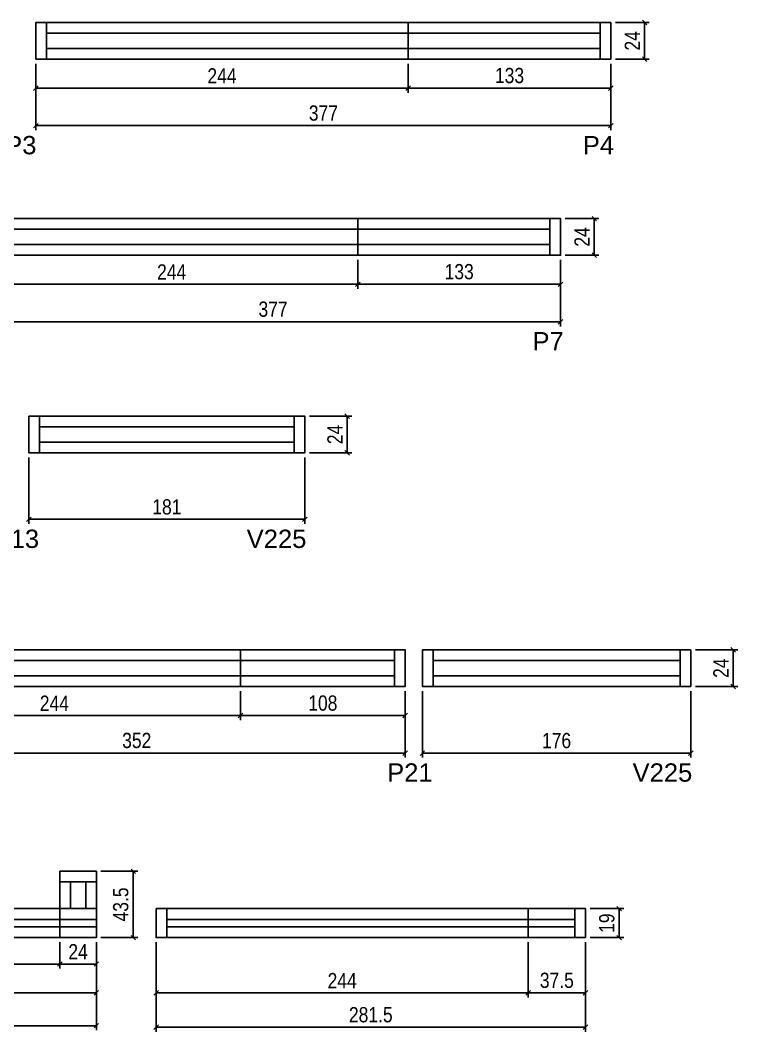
# Model space of a CAD drawing. Extents: x 1668 to 3027, y 15159 to 17752.
# Drawn here: x 2490 to 2960, y 17064 to 17728 of the extents above; entities that cross this region are included whole.
import ezdxf

# ---------------------------------------------------------------- set-up
doc = ezdxf.new("R2010")
doc.units = 0
for name, color, linetype in [('5', 5, 'Continuous'), ('COTA', 241, 'Continuous'), ('Painéis', 200, 'Continuous'), ('SARR_2.2x7', 40, 'Continuous')]:
    doc.layers.add(name, color=color, linetype=linetype)
doc.styles.add('COTA TECNICA', font='techl___.ttf', dxfattribs={"height": 10})
doc.styles.add('COTA TECNICA-50', font='techl___.ttf', dxfattribs={"height": 10})
doc.styles.get("Standard").update_dxf_attribs({"font": 'arial.ttf'})
doc.dimstyles.new('COTA PAINEL-50', dxfattribs={"dimtxt": 10, "dimasz": 3, "dimexe": 3, "dimexo": 3, "dimgap": 3, "dimtad": 1, "dimdec": 1, "dimzin": 12, "dimdsep": 46, "dimtxsty": 'COTA TECNICA-50', "dimblk1": 'OBLIQUE', "dimblk2": 'OBLIQUE', "dimsah": 1, "dimcen": 0.9, "dimclrd": 4, "dimclre": 4, "dimclrt": 240, "dimadec": 1, "dimazin": 3, "dimtfac": 1, "dimtdec": 1, "dimtmove": 0, "dimatfit": 3, "dimfxl": 1, "dimtolj": 1, "dimtzin": 12, "dimarcsym": 0})
doc.dimstyles.new('PAINEL', dxfattribs={"dimtxt": 10, "dimasz": 3, "dimexe": 3, "dimexo": 3, "dimgap": 3, "dimtad": 1, "dimdec": 1, "dimzin": 12, "dimdsep": 46, "dimtxsty": 'COTA TECNICA', "dimblk1": 'OBLIQUE', "dimblk2": 'OBLIQUE', "dimsah": 1, "dimcen": 0.9, "dimclrd": 4, "dimclre": 4, "dimclrt": 240, "dimadec": 1, "dimazin": 3, "dimtfac": 1, "dimtdec": 1, "dimtmove": 0, "dimatfit": 3, "dimfxl": 1, "dimtolj": 1, "dimtzin": 12, "dimarcsym": 0})

# ---------------------------------------------------------------- blocks, each defined once
blk = doc.blocks.new('_Oblique')
at = {"color": 0, "linetype": 'ByBlock', "lineweight": -2}
blk.add_line((-0.5, -0.5), (0.5, 0.5), dxfattribs=at)
blk = doc.blocks.new('*D65')
at = {"layer": 'COTA', "color": 4, "linetype": 'ByBlock', "lineweight": -2, "transparency": 16777216}
for p, q in [((2499.98, 17699.1), (2499.98, 17680.05)), ((2743.98, 17699.1), (2743.98, 17680.05)), ((2499.98, 17683.05), (2743.98, 17683.05))]:
    blk.add_line(p, q, dxfattribs=at)
at = {"layer": 'Defpoints', "color": 0, "linetype": 'ByBlock', "transparency": 16777216}
for p in [(2499.98, 17702.1), (2743.98, 17702.1), (2743.98, 17683.05)]:
    blk.add_point(p, dxfattribs=at)
at = {"layer": 'COTA', "color": 4, "linetype": 'ByBlock', "lineweight": -2, "transparency": 16777216, "xscale": 3, "yscale": 3, "zscale": 3, "rotation": 180}
blk.add_blockref('_Oblique', (2499.98, 17683.05), dxfattribs=at)
at = {"layer": 'COTA', "color": 4, "linetype": 'ByBlock', "lineweight": -2, "transparency": 16777216, "xscale": 3, "yscale": 3, "zscale": 3}
blk.add_blockref('_Oblique', (2743.98, 17683.05), dxfattribs=at)
at = {"layer": 'COTA', "color": 240, "linetype": 'ByBlock', "transparency": 16777216, "insert": (2621.98, 17691.12), "char_height": 10, "attachment_point": 5, "style": 'COTA TECNICA-50'}
blk.add_mtext('\\A1;244', dxfattribs=at)
blk = doc.blocks.new('*D66')
at = {"layer": 'COTA', "color": 4, "linetype": 'ByBlock', "lineweight": -2, "transparency": 16777216}
for p, q in [((2743.98, 17699.1), (2743.98, 17680.05)), ((2876.98, 17699.1), (2876.98, 17680.05)), ((2743.98, 17683.05), (2876.98, 17683.05))]:
    blk.add_line(p, q, dxfattribs=at)
at = {"layer": 'Defpoints', "color": 0, "linetype": 'ByBlock', "transparency": 16777216}
for p in [(2743.98, 17702.1), (2876.98, 17702.1), (2876.98, 17683.05)]:
    blk.add_point(p, dxfattribs=at)
at = {"layer": 'COTA', "color": 4, "linetype": 'ByBlock', "lineweight": -2, "transparency": 16777216, "xscale": 3, "yscale": 3, "zscale": 3, "rotation": 180}
blk.add_blockref('_Oblique', (2743.98, 17683.05), dxfattribs=at)
at = {"layer": 'COTA', "color": 4, "linetype": 'ByBlock', "lineweight": -2, "transparency": 16777216, "xscale": 3, "yscale": 3, "zscale": 3}
blk.add_blockref('_Oblique', (2876.98, 17683.05), dxfattribs=at)
at = {"layer": 'COTA', "color": 240, "linetype": 'ByBlock', "transparency": 16777216, "insert": (2810.48, 17691.27), "char_height": 10, "attachment_point": 5, "style": 'COTA TECNICA-50'}
blk.add_mtext('\\A1;133', dxfattribs=at)
blk = doc.blocks.new('*D67')
at = {"layer": 'COTA', "color": 4, "lineweight": -2, "transparency": 16777216}
for p, q in [((2499.98, 17699.1), (2499.98, 17655.47)), ((2876.98, 17699.1), (2876.98, 17655.47)), ((2499.98, 17658.47), (2876.98, 17658.47))]:
    blk.add_line(p, q, dxfattribs=at)
at = {"layer": 'Defpoints', "color": 0, "transparency": 16777216}
for p in [(2499.98, 17702.1), (2876.98, 17702.1), (2876.98, 17658.47)]:
    blk.add_point(p, dxfattribs=at)
at = {"layer": 'COTA', "color": 4, "lineweight": -2, "transparency": 16777216, "xscale": 3, "yscale": 3, "zscale": 3, "rotation": 180}
blk.add_blockref('_Oblique', (2499.98, 17658.47), dxfattribs=at)
at = {"layer": 'COTA', "color": 4, "lineweight": -2, "transparency": 16777216, "xscale": 3, "yscale": 3, "zscale": 3}
blk.add_blockref('_Oblique', (2876.98, 17658.47), dxfattribs=at)
at = {"layer": 'COTA', "color": 240, "transparency": 16777216, "insert": (2688.48, 17666.68), "char_height": 10, "attachment_point": 5, "style": 'COTA TECNICA'}
blk.add_mtext('\\A1;377', dxfattribs=at)
blk = doc.blocks.new('*D68')
at = {"layer": 'COTA', "color": 4, "lineweight": -2, "transparency": 16777216}
for p, q in [((2879.98, 17726.1), (2902.1, 17726.1)), ((2899.1, 17702.1), (2899.1, 17726.1)), ((2879.98, 17702.1), (2902.1, 17702.1))]:
    blk.add_line(p, q, dxfattribs=at)
at = {"layer": 'Defpoints', "color": 0, "transparency": 16777216}
for p in [(2876.98, 17726.1), (2899.1, 17726.1), (2876.98, 17702.1)]:
    blk.add_point(p, dxfattribs=at)
at = {"layer": 'COTA', "color": 4, "lineweight": -2, "transparency": 16777216, "xscale": 3, "yscale": 3, "zscale": 3}
for p, rotation in [((2899.1, 17726.1), 90), ((2899.1, 17702.1), 270)]:
    blk.add_blockref('_Oblique', p, dxfattribs=dict(at, rotation=rotation))
at = {"layer": 'COTA', "color": 240, "transparency": 16777216, "insert": (2891.03, 17714.1), "char_height": 10, "attachment_point": 5, "rotation": 90, "style": 'COTA TECNICA'}
blk.add_mtext('\\A1;24', dxfattribs=at)
blk = doc.blocks.new('*D73')
at = {"layer": 'COTA', "color": 4, "linetype": 'ByBlock', "lineweight": -2, "transparency": 16777216}
for p, q in [((2466.98, 17570.49), (2466.98, 17551.43)), ((2710.98, 17570.49), (2710.98, 17551.43)), ((2466.98, 17554.43), (2710.98, 17554.43))]:
    blk.add_line(p, q, dxfattribs=at)
at = {"layer": 'Defpoints', "color": 0, "linetype": 'ByBlock', "transparency": 16777216}
for p in [(2466.98, 17573.49), (2710.98, 17573.49), (2710.98, 17554.43)]:
    blk.add_point(p, dxfattribs=at)
at = {"layer": 'COTA', "color": 4, "linetype": 'ByBlock', "lineweight": -2, "transparency": 16777216, "xscale": 3, "yscale": 3, "zscale": 3, "rotation": 180}
blk.add_blockref('_Oblique', (2466.98, 17554.43), dxfattribs=at)
at = {"layer": 'COTA', "color": 4, "linetype": 'ByBlock', "lineweight": -2, "transparency": 16777216, "xscale": 3, "yscale": 3, "zscale": 3}
blk.add_blockref('_Oblique', (2710.98, 17554.43), dxfattribs=at)
at = {"layer": 'COTA', "color": 240, "linetype": 'ByBlock', "transparency": 16777216, "insert": (2588.98, 17562.51), "char_height": 10, "attachment_point": 5, "style": 'COTA TECNICA-50'}
blk.add_mtext('\\A1;244', dxfattribs=at)
blk = doc.blocks.new('*D74')
at = {"layer": 'COTA', "color": 4, "linetype": 'ByBlock', "lineweight": -2, "transparency": 16777216}
for p, q in [((2710.98, 17570.49), (2710.98, 17551.43)), ((2843.98, 17570.49), (2843.98, 17551.43)), ((2710.98, 17554.43), (2843.98, 17554.43))]:
    blk.add_line(p, q, dxfattribs=at)
at = {"layer": 'Defpoints', "color": 0, "linetype": 'ByBlock', "transparency": 16777216}
for p in [(2710.98, 17573.49), (2843.98, 17573.49), (2843.98, 17554.43)]:
    blk.add_point(p, dxfattribs=at)
at = {"layer": 'COTA', "color": 4, "linetype": 'ByBlock', "lineweight": -2, "transparency": 16777216, "xscale": 3, "yscale": 3, "zscale": 3, "rotation": 180}
blk.add_blockref('_Oblique', (2710.98, 17554.43), dxfattribs=at)
at = {"layer": 'COTA', "color": 4, "linetype": 'ByBlock', "lineweight": -2, "transparency": 16777216, "xscale": 3, "yscale": 3, "zscale": 3}
blk.add_blockref('_Oblique', (2843.98, 17554.43), dxfattribs=at)
at = {"layer": 'COTA', "color": 240, "linetype": 'ByBlock', "transparency": 16777216, "insert": (2777.48, 17562.65), "char_height": 10, "attachment_point": 5, "style": 'COTA TECNICA-50'}
blk.add_mtext('\\A1;133', dxfattribs=at)
blk = doc.blocks.new('*D77')
at = {"layer": 'COTA', "color": 4, "lineweight": -2, "transparency": 16777216}
for p, q in [((2466.98, 17570.49), (2466.98, 17526.85)), ((2843.98, 17570.49), (2843.98, 17526.85)), ((2466.98, 17529.85), (2843.98, 17529.85))]:
    blk.add_line(p, q, dxfattribs=at)
at = {"layer": 'Defpoints', "color": 0, "transparency": 16777216}
for p in [(2466.98, 17573.49), (2843.98, 17573.49), (2843.98, 17529.85)]:
    blk.add_point(p, dxfattribs=at)
at = {"layer": 'COTA', "color": 4, "lineweight": -2, "transparency": 16777216, "xscale": 3, "yscale": 3, "zscale": 3, "rotation": 180}
blk.add_blockref('_Oblique', (2466.98, 17529.85), dxfattribs=at)
at = {"layer": 'COTA', "color": 4, "lineweight": -2, "transparency": 16777216, "xscale": 3, "yscale": 3, "zscale": 3}
blk.add_blockref('_Oblique', (2843.98, 17529.85), dxfattribs=at)
at = {"layer": 'COTA', "color": 240, "transparency": 16777216, "insert": (2655.48, 17538.07), "char_height": 10, "attachment_point": 5, "style": 'COTA TECNICA'}
blk.add_mtext('\\A1;377', dxfattribs=at)
blk = doc.blocks.new('*D78')
at = {"layer": 'COTA', "color": 4, "lineweight": -2, "transparency": 16777216}
for p, q in [((2846.98, 17597.49), (2869.1, 17597.49)), ((2866.1, 17573.49), (2866.1, 17597.49)), ((2846.98, 17573.49), (2869.1, 17573.49))]:
    blk.add_line(p, q, dxfattribs=at)
at = {"layer": 'Defpoints', "color": 0, "transparency": 16777216}
for p in [(2843.98, 17597.49), (2866.1, 17597.49), (2843.98, 17573.49)]:
    blk.add_point(p, dxfattribs=at)
at = {"layer": 'COTA', "color": 4, "lineweight": -2, "transparency": 16777216, "xscale": 3, "yscale": 3, "zscale": 3}
for p, rotation in [((2866.1, 17597.49), 90), ((2866.1, 17573.49), 270)]:
    blk.add_blockref('_Oblique', p, dxfattribs=dict(at, rotation=rotation))
at = {"layer": 'COTA', "color": 240, "transparency": 16777216, "insert": (2858.03, 17585.49), "char_height": 10, "attachment_point": 5, "rotation": 90, "style": 'COTA TECNICA'}
blk.add_mtext('\\A1;24', dxfattribs=at)
blk = doc.blocks.new('*D91')
at = {"layer": 'Defpoints', "color": 0, "transparency": 16777216}
for p in [(2676.34, 17467.95), (2676.34, 17443.95), (2704.13, 17443.95)]:
    blk.add_point(p, dxfattribs=at)
at = {"layer": 'Painéis', "color": 4, "lineweight": -2, "transparency": 16777216}
for p, q in [((2679.34, 17467.95), (2707.13, 17467.95)), ((2704.13, 17467.95), (2704.13, 17443.95)), ((2679.34, 17443.95), (2707.13, 17443.95))]:
    blk.add_line(p, q, dxfattribs=at)
at = {"layer": 'Painéis', "color": 4, "lineweight": -2, "transparency": 16777216, "xscale": 3, "yscale": 3, "zscale": 3}
for p, rotation in [((2704.13, 17467.95), 90), ((2704.13, 17443.95), 270)]:
    blk.add_blockref('_Oblique', p, dxfattribs=dict(at, rotation=rotation))
at = {"layer": 'Painéis', "color": 240, "transparency": 16777216, "insert": (2696.06, 17455.95), "char_height": 10, "attachment_point": 5, "rotation": 90, "style": 'COTA TECNICA'}
blk.add_mtext('\\A1;24', dxfattribs=at)
blk = doc.blocks.new('*D92')
at = {"layer": 'COTA', "color": 4, "lineweight": -2, "transparency": 16777216}
for p, q in [((2495.34, 17440.95), (2495.34, 17397.31)), ((2676.34, 17440.95), (2676.34, 17397.31)), ((2495.34, 17400.31), (2676.34, 17400.31))]:
    blk.add_line(p, q, dxfattribs=at)
at = {"layer": 'Defpoints', "color": 0, "transparency": 16777216}
for p in [(2495.34, 17443.95), (2676.34, 17443.95), (2676.34, 17400.31)]:
    blk.add_point(p, dxfattribs=at)
at = {"layer": 'COTA', "color": 4, "lineweight": -2, "transparency": 16777216, "xscale": 3, "yscale": 3, "zscale": 3, "rotation": 180}
blk.add_blockref('_Oblique', (2495.34, 17400.31), dxfattribs=at)
at = {"layer": 'COTA', "color": 4, "lineweight": -2, "transparency": 16777216, "xscale": 3, "yscale": 3, "zscale": 3}
blk.add_blockref('_Oblique', (2676.34, 17400.31), dxfattribs=at)
at = {"layer": 'COTA', "color": 240, "transparency": 16777216, "insert": (2585.84, 17408.41), "char_height": 10, "attachment_point": 5, "style": 'COTA TECNICA'}
blk.add_mtext('\\A1;181', dxfattribs=at)
blk = doc.blocks.new('*D99')
at = {"layer": 'COTA', "color": 4, "lineweight": -2, "transparency": 16777216}
for p, q in [((2100.17, 17122.99), (2100.17, 17065.26)), ((2539.62, 17122.99), (2539.62, 17065.26)), ((2100.17, 17068.26), (2539.62, 17068.26))]:
    blk.add_line(p, q, dxfattribs=at)
at = {"layer": 'Defpoints', "color": 0, "transparency": 16777216}
for p in [(2100.17, 17125.99), (2539.62, 17125.99), (2539.62, 17068.26)]:
    blk.add_point(p, dxfattribs=at)
at = {"layer": 'COTA', "color": 4, "lineweight": -2, "transparency": 16777216, "xscale": 3, "yscale": 3, "zscale": 3, "rotation": 180}
blk.add_blockref('_Oblique', (2100.17, 17068.26), dxfattribs=at)
at = {"layer": 'COTA', "color": 4, "lineweight": -2, "transparency": 16777216, "xscale": 3, "yscale": 3, "zscale": 3}
blk.add_blockref('_Oblique', (2539.62, 17068.26), dxfattribs=at)
at = {"layer": 'COTA', "color": 240, "transparency": 16777216, "insert": (2319.9, 17076.51), "char_height": 10, "attachment_point": 5, "style": 'COTA TECNICA'}
blk.add_mtext('\\A1;439.5', dxfattribs=at)
blk = doc.blocks.new('*D100')
at = {"layer": 'COTA', "color": 4, "lineweight": -2, "transparency": 16777216}
for p, q in [((2344.17, 17122.99), (2344.17, 17086.73)), ((2539.62, 17122.99), (2539.62, 17086.73)), ((2539.62, 17089.73), (2344.17, 17089.73))]:
    blk.add_line(p, q, dxfattribs=at)
at = {"layer": 'Defpoints', "color": 0, "transparency": 16777216}
for p in [(2344.17, 17125.99), (2539.62, 17125.99), (2344.17, 17089.73)]:
    blk.add_point(p, dxfattribs=at)
at = {"layer": 'COTA', "color": 4, "lineweight": -2, "transparency": 16777216, "xscale": 3, "yscale": 3, "zscale": 3, "rotation": 180}
blk.add_blockref('_Oblique', (2344.17, 17089.73), dxfattribs=at)
at = {"layer": 'COTA', "color": 4, "lineweight": -2, "transparency": 16777216, "xscale": 3, "yscale": 3, "zscale": 3}
blk.add_blockref('_Oblique', (2539.62, 17089.73), dxfattribs=at)
at = {"layer": 'COTA', "color": 240, "transparency": 16777216, "insert": (2441.9, 17097.86), "char_height": 10, "attachment_point": 5, "style": 'COTA TECNICA'}
blk.add_mtext('\\A1;195.5', dxfattribs=at)
blk = doc.blocks.new('*D102')
at = {"layer": 'COTA', "color": 4, "lineweight": -2, "transparency": 16777216}
for p, q in [((2344.17, 17122.99), (2344.17, 17105.68)), ((2515.62, 17122.99), (2515.62, 17105.68)), ((2344.17, 17108.68), (2515.62, 17108.68))]:
    blk.add_line(p, q, dxfattribs=at)
at = {"layer": 'Defpoints', "color": 0, "transparency": 16777216}
for p in [(2344.17, 17125.99), (2515.62, 17125.99), (2515.62, 17108.68)]:
    blk.add_point(p, dxfattribs=at)
at = {"layer": 'COTA', "color": 4, "lineweight": -2, "transparency": 16777216, "xscale": 3, "yscale": 3, "zscale": 3, "rotation": 180}
blk.add_blockref('_Oblique', (2344.17, 17108.68), dxfattribs=at)
at = {"layer": 'COTA', "color": 4, "lineweight": -2, "transparency": 16777216, "xscale": 3, "yscale": 3, "zscale": 3}
blk.add_blockref('_Oblique', (2515.62, 17108.68), dxfattribs=at)
at = {"layer": 'COTA', "color": 240, "transparency": 16777216, "insert": (2429.9, 17116.79), "char_height": 10, "attachment_point": 5, "style": 'COTA TECNICA'}
blk.add_mtext('\\A1;171.5', dxfattribs=at)
blk = doc.blocks.new('*D103')
at = {"layer": 'COTA', "color": 4, "lineweight": -2, "transparency": 16777216}
for p, q in [((2515.62, 17122.99), (2515.62, 17105.68)), ((2539.62, 17122.99), (2539.62, 17105.68)), ((2515.62, 17108.68), (2539.62, 17108.68))]:
    blk.add_line(p, q, dxfattribs=at)
at = {"layer": 'Defpoints', "color": 0, "transparency": 16777216}
for p in [(2515.62, 17125.99), (2539.62, 17125.99), (2539.62, 17108.68)]:
    blk.add_point(p, dxfattribs=at)
at = {"layer": 'COTA', "color": 4, "lineweight": -2, "transparency": 16777216, "xscale": 3, "yscale": 3, "zscale": 3, "rotation": 180}
blk.add_blockref('_Oblique', (2515.62, 17108.68), dxfattribs=at)
at = {"layer": 'COTA', "color": 4, "lineweight": -2, "transparency": 16777216, "xscale": 3, "yscale": 3, "zscale": 3}
blk.add_blockref('_Oblique', (2539.62, 17108.68), dxfattribs=at)
at = {"layer": 'COTA', "color": 240, "transparency": 16777216, "insert": (2527.62, 17116.76), "char_height": 10, "attachment_point": 5, "style": 'COTA TECNICA'}
blk.add_mtext('\\A1;24', dxfattribs=at)
blk = doc.blocks.new('*D104')
at = {"layer": 'COTA', "color": 4, "lineweight": -2, "transparency": 16777216}
for p, q in [((2542.62, 17169.49), (2566.85, 17169.49)), ((2563.85, 17169.49), (2563.85, 17125.99)), ((2542.62, 17125.99), (2566.85, 17125.99))]:
    blk.add_line(p, q, dxfattribs=at)
at = {"layer": 'Defpoints', "color": 0, "transparency": 16777216}
for p in [(2539.62, 17169.49), (2539.62, 17125.99), (2563.85, 17125.99)]:
    blk.add_point(p, dxfattribs=at)
at = {"layer": 'COTA', "color": 4, "lineweight": -2, "transparency": 16777216, "xscale": 3, "yscale": 3, "zscale": 3}
for p, rotation in [((2563.85, 17169.49), 90), ((2563.85, 17125.99), 270)]:
    blk.add_blockref('_Oblique', p, dxfattribs=dict(at, rotation=rotation))
at = {"layer": 'COTA', "color": 240, "transparency": 16777216, "insert": (2555.63, 17147.74), "char_height": 10, "attachment_point": 5, "rotation": 90, "style": 'COTA TECNICA'}
blk.add_mtext('\\A1;43.5', dxfattribs=at)
blk = doc.blocks.new('*D105')
at = {"layer": 'COTA', "color": 4, "lineweight": -2, "transparency": 16777216}
for p, q in [((2578.78, 17122.99), (2578.78, 17064.26)), ((2860.28, 17122.99), (2860.28, 17064.26)), ((2578.78, 17067.26), (2860.28, 17067.26))]:
    blk.add_line(p, q, dxfattribs=at)
at = {"layer": 'Defpoints', "color": 0, "transparency": 16777216}
for p in [(2578.78, 17125.99), (2860.28, 17125.99), (2860.28, 17067.26)]:
    blk.add_point(p, dxfattribs=at)
at = {"layer": 'COTA', "color": 4, "lineweight": -2, "transparency": 16777216, "xscale": 3, "yscale": 3, "zscale": 3, "rotation": 180}
blk.add_blockref('_Oblique', (2578.78, 17067.26), dxfattribs=at)
at = {"layer": 'COTA', "color": 4, "lineweight": -2, "transparency": 16777216, "xscale": 3, "yscale": 3, "zscale": 3}
blk.add_blockref('_Oblique', (2860.28, 17067.26), dxfattribs=at)
at = {"layer": 'COTA', "color": 240, "transparency": 16777216, "insert": (2719.53, 17075.39), "char_height": 10, "attachment_point": 5, "style": 'COTA TECNICA'}
blk.add_mtext('\\A1;281.5', dxfattribs=at)
blk = doc.blocks.new('*D93')
at = {"layer": 'COTA', "color": 4, "lineweight": -2, "transparency": 16777216}
for p, q in [((2578.78, 17122.99), (2578.78, 17086.73)), ((2822.78, 17122.99), (2822.78, 17086.73)), ((2578.78, 17089.73), (2822.78, 17089.73))]:
    blk.add_line(p, q, dxfattribs=at)
at = {"layer": 'Defpoints', "color": 0, "transparency": 16777216}
for p in [(2578.78, 17125.99), (2822.78, 17125.99), (2822.78, 17089.73)]:
    blk.add_point(p, dxfattribs=at)
at = {"layer": 'COTA', "color": 4, "lineweight": -2, "transparency": 16777216, "xscale": 3, "yscale": 3, "zscale": 3, "rotation": 180}
blk.add_blockref('_Oblique', (2578.78, 17089.73), dxfattribs=at)
at = {"layer": 'COTA', "color": 4, "lineweight": -2, "transparency": 16777216, "xscale": 3, "yscale": 3, "zscale": 3}
blk.add_blockref('_Oblique', (2822.78, 17089.73), dxfattribs=at)
at = {"layer": 'COTA', "color": 240, "transparency": 16777216, "insert": (2700.78, 17097.8), "char_height": 10, "attachment_point": 5, "style": 'COTA TECNICA'}
blk.add_mtext('\\A1;244', dxfattribs=at)
blk = doc.blocks.new('*D94')
at = {"layer": 'COTA', "color": 4, "lineweight": -2, "transparency": 16777216}
for p, q in [((2822.78, 17122.99), (2822.78, 17086.73)), ((2860.28, 17122.99), (2860.28, 17086.73)), ((2822.78, 17089.73), (2860.28, 17089.73))]:
    blk.add_line(p, q, dxfattribs=at)
at = {"layer": 'Defpoints', "color": 0, "transparency": 16777216}
for p in [(2822.78, 17125.99), (2860.28, 17125.99), (2860.28, 17089.73)]:
    blk.add_point(p, dxfattribs=at)
at = {"layer": 'COTA', "color": 4, "lineweight": -2, "transparency": 16777216, "xscale": 3, "yscale": 3, "zscale": 3, "rotation": 180}
blk.add_blockref('_Oblique', (2822.78, 17089.73), dxfattribs=at)
at = {"layer": 'COTA', "color": 4, "lineweight": -2, "transparency": 16777216, "xscale": 3, "yscale": 3, "zscale": 3}
blk.add_blockref('_Oblique', (2860.28, 17089.73), dxfattribs=at)
at = {"layer": 'COTA', "color": 240, "transparency": 16777216, "insert": (2841.53, 17097.94), "char_height": 10, "attachment_point": 5, "style": 'COTA TECNICA'}
blk.add_mtext('\\A1;37.5', dxfattribs=at)
blk = doc.blocks.new('*D95')
at = {"layer": 'COTA', "color": 4, "lineweight": -2, "transparency": 16777216}
for p, q in [((2863.28, 17144.99), (2885.4, 17144.99)), ((2882.4, 17125.99), (2882.4, 17144.99)), ((2863.28, 17125.99), (2885.4, 17125.99))]:
    blk.add_line(p, q, dxfattribs=at)
at = {"layer": 'Defpoints', "color": 0, "transparency": 16777216}
for p in [(2860.28, 17144.99), (2882.4, 17144.99), (2860.28, 17125.99)]:
    blk.add_point(p, dxfattribs=at)
at = {"layer": 'COTA', "color": 4, "lineweight": -2, "transparency": 16777216, "xscale": 3, "yscale": 3, "zscale": 3}
for p, rotation in [((2882.4, 17144.99), 90), ((2882.4, 17125.99), 270)]:
    blk.add_blockref('_Oblique', p, dxfattribs=dict(at, rotation=rotation))
at = {"layer": 'COTA', "color": 240, "transparency": 16777216, "insert": (2874.32, 17135.49), "char_height": 10, "attachment_point": 5, "rotation": 90, "style": 'COTA TECNICA'}
blk.add_mtext('\\A1;19', dxfattribs=at)
blk = doc.blocks.new('*D111')
at = {"layer": 'COTA', "color": 4, "linetype": 'ByBlock', "lineweight": -2, "transparency": 16777216}
for p, q in [((2390.1, 17287.68), (2390.1, 17268.63)), ((2634.1, 17287.68), (2634.1, 17268.63)), ((2390.1, 17271.63), (2634.1, 17271.63))]:
    blk.add_line(p, q, dxfattribs=at)
at = {"layer": 'Defpoints', "color": 0, "linetype": 'ByBlock', "transparency": 16777216}
for p in [(2390.1, 17290.68), (2634.1, 17290.68), (2634.1, 17271.63)]:
    blk.add_point(p, dxfattribs=at)
at = {"layer": 'COTA', "color": 4, "linetype": 'ByBlock', "lineweight": -2, "transparency": 16777216, "xscale": 3, "yscale": 3, "zscale": 3, "rotation": 180}
blk.add_blockref('_Oblique', (2390.1, 17271.63), dxfattribs=at)
at = {"layer": 'COTA', "color": 4, "linetype": 'ByBlock', "lineweight": -2, "transparency": 16777216, "xscale": 3, "yscale": 3, "zscale": 3}
blk.add_blockref('_Oblique', (2634.1, 17271.63), dxfattribs=at)
at = {"layer": 'COTA', "color": 240, "linetype": 'ByBlock', "transparency": 16777216, "insert": (2512.1, 17279.7), "char_height": 10, "attachment_point": 5, "style": 'COTA TECNICA-50'}
blk.add_mtext('\\A1;244', dxfattribs=at)
blk = doc.blocks.new('*D112')
at = {"layer": 'COTA', "color": 4, "linetype": 'ByBlock', "lineweight": -2, "transparency": 16777216}
for p, q in [((2634.1, 17287.68), (2634.1, 17268.63)), ((2742.1, 17287.68), (2742.1, 17268.63)), ((2634.1, 17271.63), (2742.1, 17271.63))]:
    blk.add_line(p, q, dxfattribs=at)
at = {"layer": 'Defpoints', "color": 0, "linetype": 'ByBlock', "transparency": 16777216}
for p in [(2634.1, 17290.68), (2742.1, 17290.68), (2742.1, 17271.63)]:
    blk.add_point(p, dxfattribs=at)
at = {"layer": 'COTA', "color": 4, "linetype": 'ByBlock', "lineweight": -2, "transparency": 16777216, "xscale": 3, "yscale": 3, "zscale": 3, "rotation": 180}
blk.add_blockref('_Oblique', (2634.1, 17271.63), dxfattribs=at)
at = {"layer": 'COTA', "color": 4, "linetype": 'ByBlock', "lineweight": -2, "transparency": 16777216, "xscale": 3, "yscale": 3, "zscale": 3}
blk.add_blockref('_Oblique', (2742.1, 17271.63), dxfattribs=at)
at = {"layer": 'COTA', "color": 240, "linetype": 'ByBlock', "transparency": 16777216, "insert": (2688.1, 17279.75), "char_height": 10, "attachment_point": 5, "style": 'COTA TECNICA-50'}
blk.add_mtext('\\A1;108', dxfattribs=at)
blk = doc.blocks.new('*D114')
at = {"layer": 'COTA', "color": 4, "lineweight": -2, "transparency": 16777216}
for p, q in [((2390.1, 17287.68), (2390.1, 17244.04)), ((2742.1, 17287.68), (2742.1, 17244.04)), ((2390.1, 17247.04), (2742.1, 17247.04))]:
    blk.add_line(p, q, dxfattribs=at)
at = {"layer": 'Defpoints', "color": 0, "transparency": 16777216}
for p in [(2390.1, 17290.68), (2742.1, 17290.68), (2742.1, 17247.04)]:
    blk.add_point(p, dxfattribs=at)
at = {"layer": 'COTA', "color": 4, "lineweight": -2, "transparency": 16777216, "xscale": 3, "yscale": 3, "zscale": 3, "rotation": 180}
blk.add_blockref('_Oblique', (2390.1, 17247.04), dxfattribs=at)
at = {"layer": 'COTA', "color": 4, "lineweight": -2, "transparency": 16777216, "xscale": 3, "yscale": 3, "zscale": 3}
blk.add_blockref('_Oblique', (2742.1, 17247.04), dxfattribs=at)
at = {"layer": 'COTA', "color": 240, "transparency": 16777216, "insert": (2566.1, 17255.26), "char_height": 10, "attachment_point": 5, "style": 'COTA TECNICA'}
blk.add_mtext('\\A1;352', dxfattribs=at)
blk = doc.blocks.new('*D113')
at = {"layer": 'Defpoints', "color": 0, "transparency": 16777216}
for p in [(2929.34, 17314.68), (2929.34, 17290.68), (2957.14, 17290.68)]:
    blk.add_point(p, dxfattribs=at)
at = {"layer": 'Painéis', "color": 4, "lineweight": -2, "transparency": 16777216}
for p, q in [((2932.34, 17314.68), (2960.14, 17314.68)), ((2957.14, 17314.68), (2957.14, 17290.68)), ((2932.34, 17290.68), (2960.14, 17290.68))]:
    blk.add_line(p, q, dxfattribs=at)
at = {"layer": 'Painéis', "color": 4, "lineweight": -2, "transparency": 16777216, "xscale": 3, "yscale": 3, "zscale": 3}
for p, rotation in [((2957.14, 17314.68), 90), ((2957.14, 17290.68), 270)]:
    blk.add_blockref('_Oblique', p, dxfattribs=dict(at, rotation=rotation))
at = {"layer": 'Painéis', "color": 240, "transparency": 16777216, "insert": (2949.07, 17302.68), "char_height": 10, "attachment_point": 5, "rotation": 90, "style": 'COTA TECNICA'}
blk.add_mtext('\\A1;24', dxfattribs=at)
blk = doc.blocks.new('*D115')
at = {"layer": 'COTA', "color": 4, "lineweight": -2, "transparency": 16777216}
for p, q in [((2753.34, 17287.68), (2753.34, 17244.04)), ((2929.34, 17287.68), (2929.34, 17244.04)), ((2753.34, 17247.04), (2929.34, 17247.04))]:
    blk.add_line(p, q, dxfattribs=at)
at = {"layer": 'Defpoints', "color": 0, "transparency": 16777216}
for p in [(2753.34, 17290.68), (2929.34, 17290.68), (2929.34, 17247.04)]:
    blk.add_point(p, dxfattribs=at)
at = {"layer": 'COTA', "color": 4, "lineweight": -2, "transparency": 16777216, "xscale": 3, "yscale": 3, "zscale": 3, "rotation": 180}
blk.add_blockref('_Oblique', (2753.34, 17247.04), dxfattribs=at)
at = {"layer": 'COTA', "color": 4, "lineweight": -2, "transparency": 16777216, "xscale": 3, "yscale": 3, "zscale": 3}
blk.add_blockref('_Oblique', (2929.34, 17247.04), dxfattribs=at)
at = {"layer": 'COTA', "color": 240, "transparency": 16777216, "insert": (2841.34, 17255.15), "char_height": 10, "attachment_point": 5, "style": 'COTA TECNICA'}
blk.add_mtext('\\A1;176', dxfattribs=at)

msp = doc.modelspace()

# ---------------------------------------------------------------- linework, layer by layer
at = {"layer": 'Painéis'}
msp.add_line((2822.78, 17125.99), (2822.78, 17144.99), dxfattribs=at)
for points in [[(2743.98, 17702.1), (2499.98, 17702.1), (2499.98, 17726.1), (2743.98, 17726.1)], [(2743.98, 17726.1), (2876.98, 17726.1), (2876.98, 17702.1), (2743.98, 17702.1)], [(2710.98, 17573.49), (2466.98, 17573.49), (2466.98, 17597.49), (2710.98, 17597.49)], [(2710.98, 17597.49), (2843.98, 17597.49), (2843.98, 17573.49), (2710.98, 17573.49)], [(2495.34, 17467.95), (2676.34, 17467.95), (2676.34, 17443.95), (2495.34, 17443.95)], [(2634.1, 17290.68), (2390.1, 17290.68), (2390.1, 17314.68), (2634.1, 17314.68)], [(2634.1, 17314.68), (2742.1, 17314.68), (2742.1, 17290.68), (2634.1, 17290.68)], [(2753.34, 17314.68), (2929.34, 17314.68), (2929.34, 17290.68), (2753.34, 17290.68)], [(2515.62, 17125.99), (2100.17, 17125.99), (2100.17, 17144.99), (2515.62, 17144.99)], [(2578.78, 17144.99), (2860.28, 17144.99), (2860.28, 17125.99), (2578.78, 17125.99)]]:
    msp.add_lwpolyline(points, close=True, dxfattribs=at)
msp.add_lwpolyline([(2515.62, 17169.49), (2539.62, 17169.49), (2539.62, 17125.99), (2515.62, 17125.99), (2515.62, 17169.49)], dxfattribs=at)
at = {"layer": 'SARR_2.2x7', "linetype": 'Continuous'}
for p, q in [((2506.98, 17726.1), (2506.98, 17702.1)), ((2869.98, 17726.1), (2869.98, 17702.1)), ((2743.98, 17719.1), (2506.98, 17719.1)), ((2869.98, 17719.1), (2743.98, 17719.1)), ((2506.98, 17709.1), (2743.98, 17709.1)), ((2743.98, 17709.1), (2869.98, 17709.1)), ((2836.98, 17597.49), (2836.98, 17573.49)), ((2710.98, 17590.49), (2473.98, 17590.49)), ((2836.98, 17590.49), (2710.98, 17590.49)), ((2473.98, 17580.49), (2710.98, 17580.49)), ((2710.98, 17580.49), (2836.98, 17580.49)), ((2502.34, 17467.95), (2502.34, 17443.95)), ((2669.34, 17467.95), (2669.34, 17443.95)), ((2669.34, 17460.95), (2502.34, 17460.95)), ((2502.34, 17450.95), (2669.34, 17450.95)), ((2735.1, 17314.68), (2735.1, 17290.68)), ((2760.34, 17314.68), (2760.34, 17290.68)), ((2922.34, 17314.68), (2922.34, 17290.68)), ((2634.1, 17307.68), (2397.1, 17307.68)), ((2735.1, 17307.68), (2634.1, 17307.68)), ((2922.34, 17307.68), (2760.34, 17307.68)), ((2397.1, 17297.68), (2634.1, 17297.68)), ((2634.1, 17297.68), (2735.1, 17297.68)), ((2760.34, 17297.68), (2922.34, 17297.68)), ((2515.62, 17162.49), (2539.62, 17162.49)), ((2522.62, 17144.99), (2522.62, 17162.49)), ((2532.62, 17162.49), (2532.62, 17144.99)), ((2515.62, 17144.99), (2539.62, 17144.99)), ((2585.78, 17144.99), (2585.78, 17125.99)), ((2853.28, 17144.99), (2853.28, 17125.99)), ((2539.62, 17137.99), (2344.17, 17137.99)), ((2853.28, 17137.99), (2585.78, 17137.99)), ((2344.17, 17132.99), (2539.62, 17132.99)), ((2585.78, 17132.99), (2853.28, 17132.99))]:
    msp.add_line(p, q, dxfattribs=at)

# ---------------------------------------------------------------- texts
at = {"layer": '5', "linetype": 'Continuous'}
for s, p in [('P3', (2479.84, 17639.69)), ('P4', (2858.55, 17639.69)), ('P7', (2825.55, 17511.08)), ('P13', (2472.27, 17381.54)), ('V225', (2638.17, 17381.54)), ('P21', (2730.28, 17228.27)), ('V225', (2891.18, 17228.27))]:
    msp.add_text(s, height=12, rotation=359.99996, dxfattribs=at).set_placement(p)

# ---------------------------------------------------------------- dimensions: what is measured, and where the dimension line sits
at = {"layer": 'COTA'}
for base, p1, p2, picture, middle in [((2899.1, 17726.1), (2876.98, 17702.1), (2876.98, 17726.1), '*D68', (2891.03, 17714.1)), ((2866.1, 17597.49), (2843.98, 17573.49), (2843.98, 17597.49), '*D78', (2858.03, 17585.49)), ((2563.85, 17125.99), (2539.62, 17169.49), (2539.62, 17125.99), '*D104', (2555.63, 17147.74)), ((2882.4, 17144.99), (2860.28, 17125.99), (2860.28, 17144.99), '*D95', (2874.32, 17135.49))]:
    dim = msp.add_linear_dim(base=base, p1=p1, p2=p2, angle=90, dimstyle='PAINEL', dxfattribs=at)
    dim.commit()
    dim.dimension.update_dxf_attribs({"geometry": picture, "text_midpoint": middle})
at = {"layer": 'COTA', "color": 1, "linetype": 'ByBlock'}
for base, p1, p2, picture, middle in [((2743.98, 17683.05), (2499.98, 17702.1), (2743.98, 17702.1), '*D65', (2621.98, 17691.12)), ((2876.98, 17683.05), (2743.98, 17702.1), (2876.98, 17702.1), '*D66', (2810.48, 17691.27)), ((2710.98, 17554.43), (2466.98, 17573.49), (2710.98, 17573.49), '*D73', (2588.98, 17562.51)), ((2843.98, 17554.43), (2710.98, 17573.49), (2843.98, 17573.49), '*D74', (2777.48, 17562.65)), ((2634.1, 17271.63), (2390.1, 17290.68), (2634.1, 17290.68), '*D111', (2512.1, 17279.7)), ((2742.1, 17271.63), (2634.1, 17290.68), (2742.1, 17290.68), '*D112', (2688.1, 17279.75))]:
    dim = msp.add_linear_dim(base=base, p1=p1, p2=p2, dimstyle='COTA PAINEL-50', override={"dimarcsym": 1}, dxfattribs=at)
    dim.commit()
    dim.dimension.update_dxf_attribs({"geometry": picture, "text_midpoint": middle})
at = {"layer": 'COTA'}
for base, p1, p2, picture, middle in [((2876.98, 17658.47), (2499.98, 17702.1), (2876.98, 17702.1), '*D67', (2688.48, 17666.68)), ((2843.98, 17529.85), (2466.98, 17573.49), (2843.98, 17573.49), '*D77', (2655.48, 17538.07)), ((2676.34, 17400.31), (2495.34, 17443.95), (2676.34, 17443.95), '*D92', (2585.84, 17408.41)), ((2742.1, 17247.04), (2390.1, 17290.68), (2742.1, 17290.68), '*D114', (2566.1, 17255.26)), ((2929.34, 17247.04), (2753.34, 17290.68), (2929.34, 17290.68), '*D115', (2841.34, 17255.15)), ((2539.622, 17068.2628), (2100.1701, 17125.9898), (2539.622, 17125.9899), '*D99', (2319.8961, 17076.5113)), ((2344.1701, 17089.7255), (2539.622, 17125.9899), (2344.1701, 17125.9898), '*D100', (2441.8961, 17097.8644)), ((2515.622, 17108.6844), (2344.1701, 17125.9898), (2515.622, 17125.9899), '*D102', (2429.8961, 17116.794)), ((2539.62, 17108.68), (2515.62, 17125.99), (2539.62, 17125.99), '*D103', (2527.62, 17116.76)), ((2860.28, 17067.26), (2578.78, 17125.99), (2860.28, 17125.99), '*D105', (2719.53, 17075.39)), ((2822.78, 17089.73), (2578.78, 17125.99), (2822.78, 17125.99), '*D93', (2700.78, 17097.8)), ((2860.28, 17089.73), (2822.78, 17125.99), (2860.28, 17125.99), '*D94', (2841.53, 17097.94))]:
    dim = msp.add_linear_dim(base=base, p1=p1, p2=p2, dimstyle='PAINEL', dxfattribs=at)
    dim.commit()
    dim.dimension.update_dxf_attribs({"geometry": picture, "text_midpoint": middle})
at = {"layer": 'Painéis'}
for base, p1, p2, picture, middle in [((2704.13, 17443.95), (2676.34, 17467.95), (2676.34, 17443.95), '*D91', (2696.06, 17455.95)), ((2957.14, 17290.68), (2929.34, 17314.68), (2929.34, 17290.68), '*D113', (2949.07, 17302.68))]:
    dim = msp.add_linear_dim(base=base, p1=p1, p2=p2, angle=90, dimstyle='PAINEL', dxfattribs=at)
    dim.commit()
    dim.dimension.update_dxf_attribs({"geometry": picture, "text_midpoint": middle})

doc.saveas('drawing.dxf')
